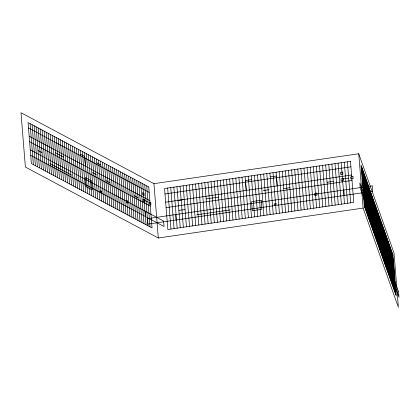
<?xml version="1.0" encoding="UTF-8"?>
<svg xmlns="http://www.w3.org/2000/svg" width="420" height="420" viewBox="0 0 420 420"><rect width="100%" height="100%" fill="white"/><g stroke="black" fill="none" stroke-linecap="round" stroke-linejoin="round"><path stroke-width="0.63" d="M363.111 208.089L158.309 238.004L25.373 167.05L21 112.712L153.941 183.666L358.743 153.752L394.002 252.95L398.375 307.288L363.111 208.089L358.743 153.752M251.601 179.65L245.453 180.547L246.246 190.386M270.244 176.93L276.392 176.027L277.184 185.866M165.002 193.972L350.915 166.819M165.659 202.178L351.577 175.025M178.08 200.382L184.228 199.484M206.167 198.928L218.673 197.101M263.198 190.596L268.989 189.751M342.851 178.962L348.642 178.117M283.721 188.606L289.868 187.709M327.101 182.27L333.249 181.372M166.1 207.643L352.012 180.49M178.889 210.404L185.036 209.507M196.859 214.778L230.291 209.895M80.687 154.266L84.683 156.398L85.47 166.231M96.779 162.855L100.769 164.981M28.513 128L149.189 192.407M29.174 136.206L149.851 200.613M55.54 152.801L63.662 157.133M92.563 172.557L96.322 174.562M144.265 200.151L148.024 202.162M105.908 180.637L109.898 182.763M134.069 195.662L138.059 197.794M29.615 141.671L150.292 206.084M38.041 150.549L42.032 152.675M30.271 149.877L163.622 221.067L164.062 226.511L30.713 155.342M49.901 163.501L71.605 175.082M375.17 207.816L376.231 210.793M379.439 219.823L380.499 222.799M361.431 170.436L393.44 260.484M362.093 178.642L394.102 268.69M369.243 200.791L371.395 206.85M379.06 228.417L380.058 231.221M392.774 266.999L393.771 269.803M382.657 239.316L383.717 242.293M390.128 260.327L391.188 263.303M362.528 184.107L394.538 274.155M365.038 194.696L366.093 197.673M368.592 210.053L374.346 226.244M392.464 253.517L395.766 294.53M391.933 252.016L395.231 293.029M393.677 278.098L394.118 283.542M391.398 250.514L394.7 291.532M390.868 249.013L394.165 290.031M390.332 247.511L393.635 288.53M389.797 246.01L393.099 287.028M389.267 244.514L392.564 285.526M388.731 243.012L392.033 284.025M388.201 241.511L391.498 282.524M387.665 240.009L390.962 281.022M387.13 238.508L390.432 279.526M386.6 237.006L389.897 278.024M386.064 235.505L389.366 276.523M385.529 234.003L388.831 275.021M384.998 232.507L388.295 273.52M384.463 231.005L387.765 272.018M383.933 229.504L387.23 270.517M383.397 228.002L386.699 269.015M382.862 226.501L386.164 267.519M382.331 224.999L385.628 266.017M381.796 223.498L385.098 264.516M381.266 221.996L384.562 263.014M380.73 220.5L384.027 261.513M380.195 218.999L383.497 260.012M379.664 217.497L382.961 258.51M379.129 215.996L382.431 257.014M378.593 214.494L381.895 255.512M378.063 212.993L381.36 254.011M377.528 211.491L380.83 252.509M376.997 209.995L380.294 251.008M376.462 208.493L379.764 249.506M375.926 206.992L379.229 248.005M375.396 205.49L378.693 246.503M374.861 203.989L378.163 245.007M374.33 202.487L377.627 243.506M373.795 200.986L377.092 242.004M373.259 199.484L376.562 240.503M372.729 197.988L376.026 239.001M372.194 196.487L375.496 237.5M371.658 194.985L374.96 235.998M371.128 193.484L374.425 234.497M370.592 191.982L373.894 233M370.062 190.481L373.359 231.499M369.526 188.979L372.829 229.997M368.991 187.478L372.293 228.496M368.461 185.981L371.758 226.994M367.925 184.48L371.228 225.493M367.395 182.978L370.692 223.991M366.86 181.477L370.156 222.495M366.324 179.975L369.626 220.994M365.794 178.474L369.091 219.492M365.258 176.972L368.56 217.991M364.723 175.476L368.025 216.489M364.193 173.975L367.49 214.988M363.657 172.473L366.959 213.486M363.127 170.972L366.424 211.984M362.591 169.47L365.894 210.488M362.056 167.969L365.358 208.987M361.526 166.467L364.822 207.485M347.377 161.805L350.674 202.818M344.279 162.257L347.576 203.27M343.833 190.008L344.269 195.447M341.177 162.708L344.479 203.726M338.079 163.159L341.381 204.178M334.981 163.611L338.284 204.629M331.884 164.068L335.181 205.081M328.786 164.519L332.084 205.532M325.684 164.971L328.986 205.989M322.586 165.422L325.889 206.441M319.489 165.874L322.791 206.892M316.391 166.331L319.688 207.344M313.294 166.782L316.591 207.795M310.191 167.234L313.493 208.252M307.094 167.685L310.396 208.703M303.996 168.137L307.298 209.155M300.899 168.593L304.195 209.606M297.801 169.045L301.098 210.058M294.698 169.496L298 210.515M291.601 169.948L294.903 210.966M288.503 170.399L291.806 211.417M285.406 170.856L288.703 211.869M282.308 171.308L285.605 212.321M279.206 171.759L282.508 212.777M276.108 172.21L279.41 213.229M273.01 172.662L276.308 213.68M269.913 173.119L273.21 214.132M266.816 173.57L270.113 214.583M263.713 174.022L267.015 215.04M260.615 174.473L263.918 215.492M257.518 174.925L260.815 215.943M254.42 175.382L257.717 216.395M251.317 175.833L254.62 216.846M248.22 176.284L251.522 217.303M245.123 176.736L248.425 217.754M242.025 177.188L245.322 218.206M238.928 177.644L242.225 218.657M235.825 178.096L239.127 219.109M232.727 178.547L236.03 219.566M229.63 178.999L232.932 220.017M226.532 179.45L229.829 220.469M223.435 179.907L226.732 220.92M220.332 180.359L223.634 221.372M217.234 180.81L220.537 221.828M214.137 181.262L217.439 222.28M211.04 181.713L214.337 222.731M207.942 182.17L211.239 223.183M204.839 182.621L208.142 223.634M201.742 183.073L205.044 224.091M198.644 183.524L201.947 224.542M195.547 183.976L198.844 224.994M192.449 184.433L195.746 225.446M189.347 184.884L192.649 225.897M186.249 185.335L189.551 226.354M183.152 185.787L186.454 226.805M180.054 186.239L183.351 227.257M176.957 186.695L180.254 227.708M173.854 187.147L177.156 228.16M175.539 214.589L175.975 220.028M170.756 187.598L174.059 228.617M167.659 188.05L170.961 229.068M153.941 183.666L158.309 238.004M146.738 185.866L150.04 226.884M144.727 184.795L148.029 225.808M145.21 211.244L145.651 216.683M142.716 183.719L146.018 224.737M140.705 182.648L144.008 223.661M138.695 181.571L141.992 222.59M136.684 180.5L139.981 221.513M134.673 179.424L137.97 220.442M132.662 178.353L135.959 219.366M130.651 177.277L133.948 218.295M128.636 176.206L131.938 217.224M126.625 175.13L129.927 216.148M124.614 174.059L127.916 215.077M122.603 172.988L125.906 214.001M120.593 171.911L123.895 212.929M118.582 170.84L121.879 211.853M116.571 169.764L119.868 210.782M114.56 168.693L117.857 209.706M112.55 167.617L115.847 208.635M110.534 166.546L113.836 207.559M108.523 165.47L111.825 206.488M106.512 164.399L109.814 205.412M104.501 163.322L107.803 204.341M102.49 162.251L105.793 203.264M100.48 161.175L103.782 202.193M98.469 160.104L101.766 201.117M96.458 159.028L99.755 200.046M94.448 157.957L97.745 198.97M92.437 156.881L95.734 197.899M90.421 155.809L93.723 196.828M88.41 154.739L91.712 195.752M86.399 153.662L89.702 194.68M84.389 152.591L87.691 193.604M82.378 151.515L85.68 192.533M80.367 150.444L83.669 191.457M78.356 149.368L81.653 190.386M76.346 148.297L79.642 189.31M74.335 147.221L77.632 188.239M72.324 146.15L75.621 187.162M70.308 145.073L73.61 186.091M68.297 144.002L71.6 185.015M66.287 142.926L69.589 183.944M64.276 141.855L67.578 182.868M62.265 140.779L65.567 181.797M60.254 139.708L63.551 180.721M58.244 138.632L61.541 179.65M56.233 137.56L59.53 178.579M54.222 136.49L57.519 177.503M52.206 135.413L55.508 176.431M50.195 134.342L53.498 175.355M48.184 133.266L51.487 174.284M46.174 132.195L49.476 173.208M44.163 131.119L47.465 172.137M42.152 130.048L45.455 171.061M40.142 128.971L43.438 169.99M38.131 127.901L41.428 168.913M36.12 126.824L39.417 167.843M34.109 125.753L37.406 166.766M32.093 124.677L35.396 165.695M30.082 123.606L33.385 164.619M350.474 161.348L164.561 188.501L167.858 229.52L353.776 202.367L350.474 161.348M342.741 172.016L340.478 172.347L340.646 174.447L342.909 174.116L342.741 172.016M352.957 176.552L350.695 176.883L350.863 178.983L353.126 178.658L352.957 176.552M343.261 178.505L340.998 178.836L341.171 180.941L343.429 180.611L343.261 178.505M261.161 200.261L251.559 201.663L252.289 210.746L261.896 209.344L261.161 200.261M316.853 193.074L314.596 193.405L314.764 195.505L317.026 195.179L316.853 193.074M372.199 185.866L147.173 218.731L147.609 224.17L372.635 191.305L372.199 185.866M276.056 203.584L274.223 203.852L274.318 205.013L276.15 204.745L276.056 203.584M148.748 186.942L28.072 122.53L31.374 163.548L152.05 227.955L148.748 186.942M143.997 193.421L142.527 192.638L142.695 194.744L144.165 195.526L143.997 193.421M150.796 202.755L149.331 201.973L149.499 204.073L150.964 204.86L150.796 202.755M144.517 199.915L143.052 199.127L143.22 201.233L144.685 202.015L144.517 199.915M91.502 180.852L85.265 177.524L85.995 186.611L92.232 189.934L91.502 180.852M127.675 201.054L126.21 200.272L126.378 202.377L127.848 203.159L127.675 201.054M101.32 191.294L100.133 190.659L100.228 191.825L101.414 192.454L101.32 191.294M392.999 255.019L360.99 164.966L364.292 205.984L396.302 296.032L392.999 255.019M392.296 260.327L391.907 259.229L392.464 262.432L392.296 260.327M394.454 271.005L394.06 269.908L394.622 273.105L394.454 271.005M392.816 266.821L392.427 265.724L392.989 268.921L392.816 266.821M379.328 236.329L377.675 231.677L378.404 240.76L380.058 245.411L379.328 236.329M388.978 264.201L388.589 263.109L389.146 266.306L388.978 264.201M398.564 291.837L359.819 182.847L360.255 188.286L399 297.281L398.564 291.837M382.253 248.761L381.938 247.879L382.347 249.926L382.253 248.761"/></g></svg>
